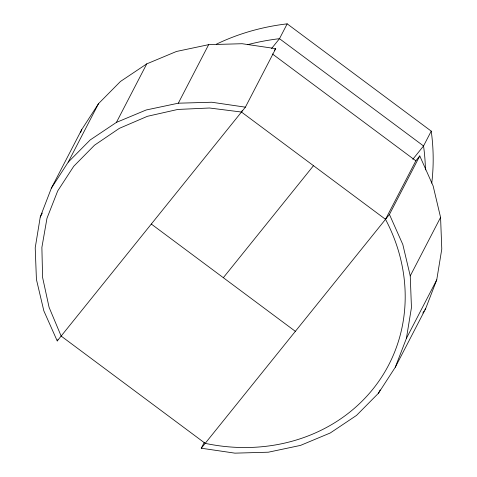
<?xml version="1.0" encoding="UTF-8"?>
<svg xmlns="http://www.w3.org/2000/svg" width="477" height="477" viewBox="0 0 477 477"><rect width="100%" height="100%" fill="white"/><g stroke="black" fill="none" stroke-linecap="round" stroke-linejoin="round"><path stroke-width="0.72" d="M40.253 217.023L35.215 247.825L36.425 279.468L43.848 310.873L57.222 340.936L245.387 107.17L275.724 48.648L242.107 43.717L208.646 44.665L176.49 51.462L146.755 63.876L120.466 81.466L98.536 103.634L81.716 129.613L51.379 188.135L40.253 217.023L42.298 213.076M395.284 367.254L406.41 338.366L411.454 307.564L410.244 275.921L402.821 244.516L389.441 214.453L419.778 155.931L433.152 185.994L440.575 217.399L441.785 249.042L436.747 279.844L425.621 308.732L395.284 367.254L378.464 393.227L356.534 415.395L330.245 432.991L300.51 445.399L268.354 452.202L234.893 453.15L201.276 448.219L204.347 442.304M80.655 132.367L81.716 129.613M51.379 188.135L68.199 162.162L98.536 103.634M68.199 162.162L90.129 139.994L116.418 122.398L146.755 63.876M116.418 122.398L146.159 109.99L178.315 103.193L208.646 44.665M57.222 340.936L57.908 339.624M419.778 155.931L415.855 160.797L385.517 219.319A179.424 161.268 27.4 0 1 372.925 389.101A179.424 161.268 27.4 0 1 205.199 443.348L61.145 336.07L49.083 307.325L42.59 277.447L41.881 247.432L46.979 218.263L57.717 190.913L73.738 166.288L94.512 145.199L119.351 128.349L147.429 116.299L177.82 109.442L209.516 108.005L241.469 112.041L242.149 110.724M431.751 183.144A234.833 211.067 27.4 0 0 431.232 131.133L287.178 23.85L279.492 38.685L271.55 48.547M431.232 131.133L423.546 145.968L412.802 159.312M410.244 275.921L440.575 217.399M406.41 338.366L436.747 279.844M378.464 393.227L380.169 389.942M422.819 313.061L424.017 311.207M424.822 309.967L425.621 308.732M274.418 50.27L275.724 48.648M223.331 277.697L313.49 165.68M201.276 448.219L389.441 214.453M178.315 103.193L211.776 102.239L245.387 107.17M272.403 53.961L415.855 160.797M241.469 112.041L385.517 219.319M151.304 224.053L295.358 331.336M425.448 169.943A234.833 211.067 27.4 0 0 423.546 145.968L279.492 38.685A234.833 211.067 27.4 0 0 247.712 44.677M216.314 44.218A234.833 211.067 27.4 0 1 287.178 23.85"/></g></svg>
